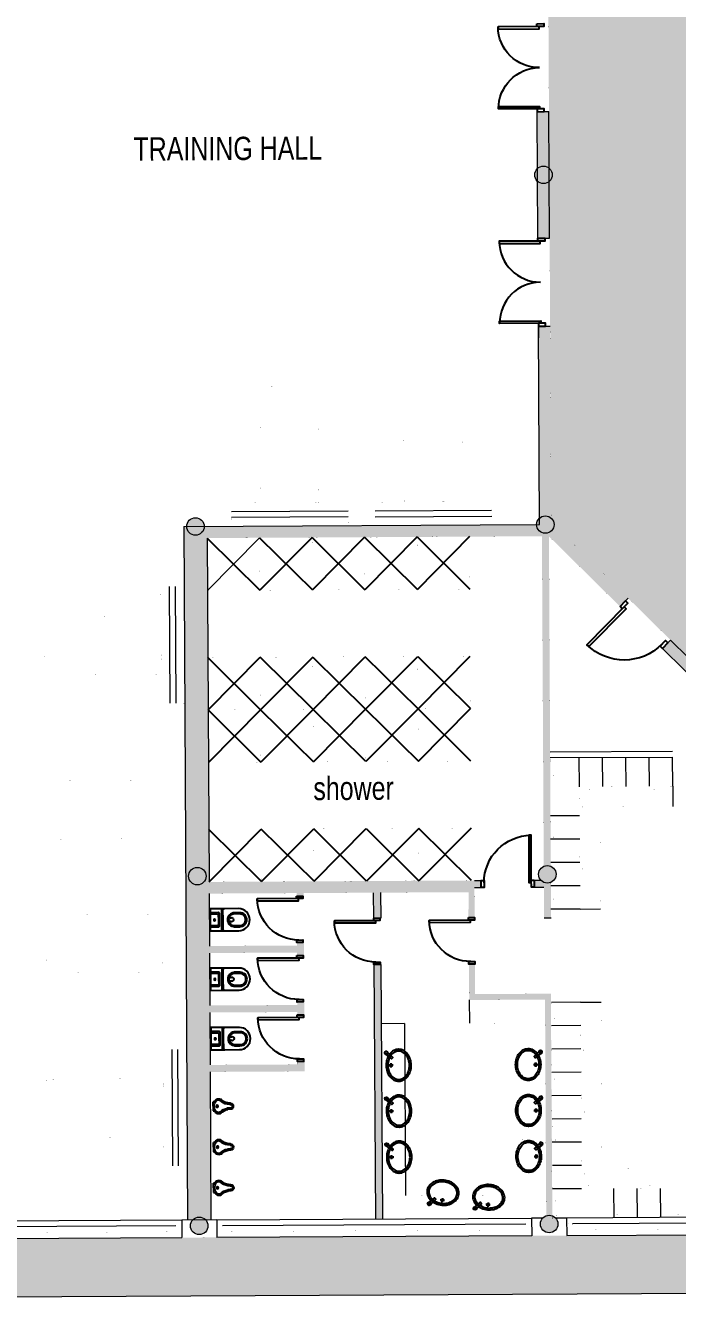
# Model space of a CAD drawing. Header units: millimetres. Extents: x 15176 to 113240, y 14038 to 107702.
# Drawn here: x 32935 to 44113, y 63266 to 85142 of the extents above; entities that cross this region are included whole.
import ezdxf

# ---------------------------------------------------------------- set-up
doc = ezdxf.new("R2010")
doc.units = ezdxf.units.MM
for name, color, linetype in [('contur floor', 175, 'Continuous'), ('doors', 4, 'Continuous'), ('furniture', 34, 'Continuous'), ('graas', 72, 'Continuous'), ('hatch', 252, 'Continuous'), ('sanitari', 144, 'Continuous'), ('txt', 164, 'Continuous'), ('wall', 5, 'Continuous'), ('windows', 4, 'Continuous')]:
    doc.layers.add(name, color=color, linetype=linetype)
doc.styles.add('KOTE', font='romrust.shx', dxfattribs={"width": 0.8})

# ---------------------------------------------------------------- blocks, each defined once
blk = doc.blocks.new('D1510')
for points in [[(50, 20), (50, 725), (90, 725), (90, 20), (50, 20)], [(1460, 20), (1460, 725), (1420, 725), (1420, 20), (1460, 20)]]:
    blk.add_lwpolyline(points)
at = {"color": 0}
for points in [[(0, 60), (0, -60), (50, -60), (50, 60), (0, 60)], [(1510, 60), (1510, -60), (1460, -60), (1460, 60), (1510, 60)]]:
    blk.add_lwpolyline(points, dxfattribs=at)
for centre, start, end in [((50, 20), 0, 90), ((1460, 20), 90, 180)]:
    blk.add_arc(centre, 705, start, end)
blk = doc.blocks.new('WC3')
at = {"linetype": 'Continuous'}
for points in [[(19, -30.4, -0.414214), (17, -32.4), (0, -32.4), (-17, -32.4, -0.414214), (-19, -30.4), (-19, -12.4), (0, -12.4), (19, -12.4), (19, -30.4), (19, -36.4, 0.414214), (17, -34.4), (0, -34.4), (-17, -34.4, 0.414214), (-19, -36.4), (-19, -30.4)], [(12.2, -12.4), (12.2, -26.4, -0.414214), (10.2, -28.4), (0, -28.4), (-10.2, -28.4, -0.414214), (-12.2, -26.4), (-12.2, -12.4)], [(-10.2, -12.4), (-10.2, -24.4, 0.414214), (-8.2, -26.4), (0, -26.4), (8.2, -26.4, 0.414214), (10.2, -24.4), (10.2, -12.4)], [(19, -36.4), (19, -61.4, -0.414214), (0, -80.4, -0.414214), (-19, -61.4), (-19, -36.4)], [(-1.6, -47.1, 0.620818), (-3.2, -50.3, 0.184388), (0, -52.3, 0.184388), (3.2, -50.3, 0.620818), (1.6, -47.1, 0.620818)]]:
    blk.add_lwpolyline(points, format="xyb", dxfattribs=at)
for points in [[(0.2, -75.2, -0.414214), (-11.8, -63.2), (-11.8, -61.3), (-11.8, -57.2), (-11.8, -53.2), (-11.8, -54, -0.414214), (0.2, -42, -0.414214), (12.2, -54), (12.2, -53.2), (12.2, -57.2), (12.2, -61.3), (12.2, -63.2, -0.414214)], [(0.2, -73.2, -0.414214), (-9.8, -63.2), (-9.8, -57.2), (-9.8, -54, -0.414214), (0.2, -44, -0.414214), (10.2, -54), (10.2, -57.2), (10.2, -63.2, -0.414214)]]:
    blk.add_lwpolyline(points, format="xyb", close=True, dxfattribs=at)
blk.add_circle((0.2, -19.9), 1.37, dxfattribs=at)
blk = doc.blocks.new('D910')
blk.add_lwpolyline([(50, 20), (50, 830), (90, 830), (90, 20), (50, 20)])
at = {"color": 0}
for points in [[(0, 60), (0, -60), (50, -60), (50, 60), (0, 60)], [(860, 60), (860, -60), (910, -60), (910, 60), (860, 60)]]:
    blk.add_lwpolyline(points, dxfattribs=at)
blk.add_arc((50, 20), 810, 0, 90)
blk = doc.blocks.new('pis')
at = {"linetype": 'Continuous'}
for points in [[(-12.9, -12.8, -0.127276), (-11.9, -8.8, -0.104061), (-8.9, -5.4, -0.085574)], [(-11.8, -17, -0.003554), (-11.9, -16.8, -0.127276), (-12.9, -12.8, -0.127276)], [(-10.9, -12.8, -0.127276), (-10.1, -9.8, -0.10613), (-7.7, -7, -0.085574), (-3.9, -5.1, -0.090948), (0.1, -4.6, -0.075145)], [(-9.8, -15.9, -0.021708), (-10.2, -15.3, -0.147597), (-10.9, -12.8, -0.147597)], [(11.2, -12.8, 0.127276), (10.4, -9.8, 0.10613), (8, -7, 0.085574), (4.2, -5.1, 0.090948), (0.1, -4.6, 0.075145)], [(13.2, -12.8, 0.127276), (12.2, -8.8, 0.104061), (9.2, -5.4, 0.085574)], [(10, -15.9, 0.021708), (10.5, -15.3, 0.147597), (11.2, -12.8, 0.147597)], [(12.1, -17, 0.003554), (12.2, -16.8, 0.127276), (13.2, -12.8, 0.127276)]]:
    blk.add_lwpolyline(points, format="xyb", dxfattribs=at)
for points in [[(0.1, -40.8, -0.416156), (-5.1, -35.3), (-5.5, -30.5), (-5.5, -30.4, 0.160951), (-11.8, -17)], [(-9.8, -15.9, -0.160858), (-3.4, -29.3, -0.160858)], [(0.1, -40.8, 0.416156), (5.4, -35.3), (5.7, -30.5), (5.7, -30.4, -0.160951), (12.1, -17)], [(10, -15.9, 0.160858), (3.7, -29.3, 0.160858)], [(-1, -38.6, -0.240399), (-3, -34.2), (-3.4, -29.4)], [(0.1, -39, -0.168598), (-1.2, -38.4, -0.168598)], [(0.1, -39, 0.168598), (1.4, -38.4, 0.168598)], [(1.2, -38.6, 0.240399), (3.3, -34.2), (3.7, -29.4)]]:
    blk.add_lwpolyline(points, format="xyb")
for points in [[(0.1, -2.4), (-7.8, -2.4)], [(0.1, -2.4), (8.1, -2.4)]]:
    blk.add_lwpolyline(points)
blk.add_circle((0.1, -10.1), 1.78)
for centre, start, end in [((-10.4, -3.1), 302.8501, 14.8248), ((10.7, -3.1), 165.1766, 237.1513)]:
    blk.add_arc(centre, 2.76, start, end)
blk = doc.blocks.new('elav')
at = {"color": 0}
for p, q in [((-3.7, -21.1), (3.5, -21.1)), ((0, -24.7), (0, -17.6))]:
    blk.add_line(p, q, dxfattribs=at)
for points in [[(0, -55.6, 0.076554), (10.5, -54, 0.086546), (19.1, -49.5, 0.105837), (25.3, -42.3, 0.125166), (27.4, -34.1, 0.125166), (25.3, -25.9, 0.105837), (19.1, -18.7, 0.086546), (10.5, -14.2, 0.076554), (0, -12.6, 0.076554), (-10.5, -14.2, 0.086546), (-19.1, -18.7, 0.105837), (-25.3, -25.9, 0.125166), (-27.4, -34.1, 0.125166), (-25.3, -42.3, 0.105837), (-19.1, -49.5, 0.086546), (-10.5, -54, 0.076554)], [(0, -52.6, 0.076554), (9.6, -51.1, 0.086546), (17.3, -47.1, 0.105837), (22.6, -40.9, 0.125166), (24.4, -34.1, 0.125166), (22.6, -27.3, 0.105837), (17.3, -21, 0.086546), (9.6, -17.1, 0.076554), (0, -15.6, 0.076554), (-9.6, -17.1, 0.086546), (-17.3, -21, 0.105837), (-22.6, -27.3, 0.125166), (-24.4, -34.1, 0.125166), (-22.6, -40.9, 0.105837), (-17.3, -47.1, 0.086546), (-9.6, -51.1, 0.076554)]]:
    blk.add_lwpolyline(points, format="xyb", close=True, dxfattribs=at)
blk.add_lwpolyline([(18.8, -12.2), (11.3, -21.8), (13.5, -24), (22.2, -15.3)], dxfattribs=at)
for centre, radius in [((-0.1, -21.1), 1.9), ((21.5, -12.7), 2.75), ((21.5, -12.7), 2.12)]:
    blk.add_circle(centre, radius, dxfattribs=at)

msp = doc.modelspace()

# ---------------------------------------------------------------- hatches: boundary and pattern name
at = {"layer": 'contur floor'}
h = msp.add_hatch(dxfattribs=at)
h.set_pattern_fill('DOLMIT', color=256, scale=15)
h.paths.add_polyline_path([(53913, 64745), (50983, 64729), (50967, 67700), (41948, 76621), (41883, 88538), (47850, 94571), (47817, 100512), (50517, 100527), (50556, 93467), (44589, 87435), (44642, 77754), (52866, 69619), (53880, 70645)])
at = {"layer": 'graas', "linetype": 'ByBlock', "lineweight": 13}
h = msp.add_hatch(dxfattribs=at)
h.set_pattern_fill('AR-SAND', color=256, scale=10, angle=69, style=0)
h.set_pattern_definition([(37.5, (25327.6, 41406.1), (-16.0003, 489.4132), [0, -386.08, 0, -431.8, 0, -412.75]), (7.5, (25327.6, 41406.1), (449.523, 716.825), [0, -208.28, 0, -347.98, 0, -133.35]), (327.5, (25015.17, 41406.1), (790.9924, 1.4372), [0, -127, 0, -457.2, 0, -596.9]), (317.5, (25015.2, 41406.1), (763.5565, 222.929), [0, -63.5, 0, -299.72, 0, -342.9])])
edge = h.paths.add_edge_path()
edge.add_line((23715, 64280), (23593, 86684))
edge.add_line((22183, 86676), (23593, 86684))
edge.add_arc((22622, 84936), 1795, 103.3105, 159.0228)
edge.add_line((21056, 72414), (20947, 85578))
edge.add_line((21106, 63266), (21056, 72414))
edge.add_line((21106, 63266), (52716, 63438))
edge.add_line((53914, 64445), (23715, 64280))
edge.add_arc((52700, 64673), 1235, 269.9226, 349.3392)
at = {"layer": 'hatch', "linetype": 'ByBlock', "lineweight": 13}
for points in [[(41909, 83665), (41709, 83664), (41721, 81494), (41921, 81495)], [(41929, 79985), (41729, 79984), (41747, 76690), (41698, 76578), (35648, 76545), (35713, 64646), (36113, 64648), (36099, 67188), (37719, 67197), (37718, 67368), (37598, 67367), (37598, 67316), (36098, 67308), (36093, 68208), (37593, 68216), (37594, 68165), (37714, 68165), (37713, 68388), (37593, 68387), (37593, 68336), (36093, 68328), (36088, 69228), (37588, 69236), (37588, 69185), (37708, 69185), (37707, 69408), (37587, 69407), (37587, 69356), (36087, 69348), (36082, 70248), (37582, 70256), (37583, 70205), (37703, 70205), (37702, 70257), (38902, 70263), (38905, 69827), (39025, 69828), (39022, 70264), (40532, 70272), (40529, 69836), (40635, 69836), (40632, 70353), (40747, 70353), (40746, 70473), (36081, 70448), (36049, 76348), (41789, 76379), (41820, 70716), (41769, 70479), (41656, 70478), (41657, 70358), (41822, 70359), (41825, 69829), (41945, 69830), (41909, 76378), (43128, 75173), (43268, 75315), (41948, 76621)], [(43995, 74596), (43855, 74454), (50768, 67616), (50783, 64728), (50983, 64729), (50967, 67700)], [(39029, 69030), (38909, 69029), (38933, 64663), (39053, 64664)], [(40639, 69039), (40539, 69038), (40542, 68422), (41842, 68429), (41863, 64721), (41913, 64729), (41968, 64680), (41942, 68530), (40642, 68523)]]:
    msp.add_hatch(color=256, dxfattribs=at).paths.add_polyline_path(points)
h = msp.add_hatch(color=256, dxfattribs=at)
edge = h.paths.add_edge_path()
edge.add_arc((41815, 82579), 150, 0, 360)
h = msp.add_hatch(color=256, dxfattribs=at)
edge = h.paths.add_edge_path()
edge.add_arc((35848, 76547), 150, 0, 360)
h = msp.add_hatch(color=256, dxfattribs=at)
edge = h.paths.add_edge_path()
edge.add_arc((41848, 76579), 150, 0, 360)
h = msp.add_hatch(color=256, dxfattribs=at)
edge = h.paths.add_edge_path()
edge.add_arc((35881, 70547), 150, 0, 360)
h = msp.add_hatch(color=256, dxfattribs=at)
edge = h.paths.add_edge_path()
edge.add_arc((41881, 70579), 150, 0, 360)
h = msp.add_hatch(color=256, dxfattribs=at)
edge = h.paths.add_edge_path()
edge.add_arc((35913, 64547), 150, 0, 360)
h = msp.add_hatch(color=256, dxfattribs=at)
edge = h.paths.add_edge_path()
edge.add_arc((41913, 64579), 150, 0, 360)

# ---------------------------------------------------------------- linework, layer by layer
at = {"color": 7, "lineweight": 20}
msp.add_line((21106, 63266, -176710), (52716, 63438, -176710), dxfattribs=at)
at = {"layer": 'contur floor', "linetype": 'ByBlock', "lineweight": 13}
msp.add_line((41729, 79984, -176710), (41730, 79784, -176710), dxfattribs=at)
at = {"layer": 'contur floor', "const_width": 0.1, "elevation": -176710}
msp.add_lwpolyline([(53913, 64745), (50983, 64729), (50967, 67700), (41948, 76621), (41883, 88538), (47850, 94571), (47817, 100512), (50517, 100527), (50556, 93467), (44589, 87435), (44642, 77754), (52866, 69619), (53880, 70645), (53913, 64745)], dxfattribs=at)
at = {"layer": 'furniture', "linetype": 'ByBlock', "lineweight": 13}
for p, q in [((38466, 76811, -176710), (36466, 76800, -176710)), ((38927, 76813, -176710), (40927, 76824, -176710)), ((38466, 76711, -176710), (36466, 76700, -176710)), ((38928, 76713, -176710), (40928, 76724, -176710)), ((36949, 76353, -176710), (36054, 75448, -176710)), ((35415, 73514, -176710), (35404, 75514, -176710)), ((35515, 73515, -176710), (35504, 75515, -176710)), ((41929, 72680, -176710), (44029, 72691, -176710)), ((41930, 72580, -176710), (44030, 72591, -176710)), ((42432, 72082, -176710), (42430, 72582, -176710)), ((42832, 72085, -176710), (42830, 72585, -176710)), ((43232, 72087, -176710), (43230, 72587, -176710)), ((43632, 72089, -176710), (43630, 72589, -176710)), ((44032, 72091, -176710), (44030, 72591, -176710)), ((44032, 72091, -176710), (44034, 71741, -176710)), ((42435, 71582, -176710), (41935, 71580, -176710)), ((42437, 71182, -176710), (41937, 71180, -176710)), ((42440, 70782, -176710), (41940, 70780, -176710)), ((42442, 70382, -176710), (41942, 70380, -176710)), ((42444, 69982, -176710), (41944, 69980, -176710)), ((42444, 69982, -176710), (42794, 69984, -176710)), ((40542, 68422, -176710), (40545, 68022, -176710)), ((42453, 68382, -176710), (41953, 68380, -176710)), ((42453, 68382, -176710), (42803, 68384, -176710)), ((39435, 68016, -176710), (39035, 68014, -176710)), ((39435, 68016, -176710), (39451, 65066, -176710)), ((42455, 67982, -176710), (41955, 67980, -176710)), ((35458, 65574, -176710), (35447, 67574, -176710)), ((35558, 65575, -176710), (35547, 67575, -176710)), ((42457, 67582, -176710), (41957, 67580, -176710)), ((42459, 67182, -176710), (41959, 67180, -176710)), ((42461, 66782, -176710), (41961, 66780, -176710)), ((42464, 66382, -176710), (41964, 66380, -176710)), ((42466, 65982, -176710), (41966, 65980, -176710)), ((42468, 65582, -176710), (41968, 65580, -176710)), ((42470, 65182, -176710), (41970, 65180, -176710)), ((43017, 65185, -176710), (43020, 64685, -176710)), ((43417, 65188, -176710), (43420, 64688, -176710)), ((43817, 65190, -176710), (43820, 64690, -176710))]:
    msp.add_line(p, q, dxfattribs=at)
at = {"layer": 'furniture', "linetype": 'ByBlock', "lineweight": 13, "const_width": 0.1, "elevation": -176710}
for points in [[(36954, 78953), (36965, 76953), (37965, 76958), (37954, 78958), (36954, 78953)], [(40416, 78971), (40427, 76971), (39427, 76966), (39416, 78966), (40416, 78971)], [(36465, 76950), (36467, 76550), (37967, 76558), (38467, 76561), (38465, 76961), (36465, 76950)], [(40927, 76974), (40929, 76574), (39429, 76566), (38929, 76563), (38927, 76963), (40927, 76974)], [(35254, 75513), (35654, 75515), (35662, 74015), (35665, 73515), (35265, 73513), (35254, 75513)], [(33256, 75002), (35256, 75013), (35262, 74013), (33262, 74002), (33256, 75002)], [(44030, 72591), (44029, 72691)], [(44030, 72591), (41930, 72580)], [(41930, 72580), (41944, 69980)], [(41980, 72580), (41994, 69980)], [(33272, 72180), (35272, 72191), (35277, 71191), (33277, 71180), (33272, 72180)], [(44032, 72091), (42432, 72082), (42444, 69982)], [(44033, 72041), (42483, 72033), (42494, 69983)], [(44034, 71741), (42784, 71734), (42794, 69984)], [(33290, 68885), (35290, 68896), (35284, 69896), (33284, 69885), (33290, 68885)], [(41953, 68380), (41973, 64680), (49419, 64720)], [(42003, 68380), (42023, 64730), (50783, 64778)], [(42453, 68382), (42470, 65182), (50781, 65228)], [(42503, 68383), (42520, 65233), (50780, 65278)], [(42803, 68384), (42818, 65534), (50779, 65578)], [(41461, 65077), (41445, 68027), (40545, 68022)], [(35297, 67573), (35697, 67576), (35705, 66076), (35708, 65576), (35308, 65573), (35297, 67573)], [(33305, 66063), (35305, 66073), (35300, 67073), (33300, 67063), (33305, 66063)], [(39451, 65066), (41461, 65077)]]:
    msp.add_lwpolyline(points, dxfattribs=at)
at = {"layer": 'sanitari'}
for p, q in [((36949, 76353, -176710), (37854, 75457, -176710)), ((37849, 76357, -176710), (36954, 75453, -176710)), ((37849, 76357, -176710), (38754, 75462, -176710)), ((38749, 76362, -176710), (37854, 75457, -176710)), ((38749, 76362, -176710), (39654, 75467, -176710)), ((39649, 76367, -176710), (38754, 75462, -176710)), ((39649, 76367, -176710), (40554, 75472, -176710)), ((40549, 76372, -176710), (39654, 75467, -176710)), ((36049, 76348, -176710), (36954, 75453, -176710)), ((36965, 73403, -176710), (36060, 74298, -176710)), ((36065, 73398, -176710), (36960, 74303, -176710)), ((37865, 73407, -176710), (36960, 74303, -176710)), ((37860, 74307, -176710), (36965, 73403, -176710)), ((37860, 74307, -176710), (38765, 73412, -176710)), ((37865, 73407, -176710), (38760, 74312, -176710)), ((39665, 73417, -176710), (38760, 74312, -176710)), ((38765, 73412, -176710), (39660, 74317, -176710)), ((39660, 74317, -176710), (40565, 73422, -176710)), ((39665, 73417, -176710), (40560, 74322, -176710)), ((36065, 73398, -176710), (36970, 72503, -176710)), ((36965, 73403, -176710), (36070, 72498, -176710)), ((36965, 73403, -176710), (37870, 72507, -176710)), ((37865, 73407, -176710), (36970, 72503, -176710)), ((38770, 72512, -176710), (37865, 73407, -176710)), ((38765, 73412, -176710), (37870, 72507, -176710)), ((38765, 73412, -176710), (39670, 72517, -176710)), ((39665, 73417, -176710), (38770, 72512, -176710)), ((40570, 72522, -176710), (39665, 73417, -176710)), ((39670, 72517, -176710), (40565, 73422, -176710)), ((36981, 70453, -176710), (36076, 71348, -176710)), ((36081, 70448, -176710), (36976, 71353, -176710)), ((37881, 70458, -176710), (36976, 71353, -176710)), ((36981, 70453, -176710), (37876, 71358, -176710)), ((38781, 70462, -176710), (37876, 71358, -176710)), ((37881, 70458, -176710), (38776, 71362, -176710)), ((38776, 71362, -176710), (39681, 70467, -176710)), ((39676, 71367, -176710), (38781, 70462, -176710)), ((40581, 70472, -176710), (39676, 71367, -176710)), ((40576, 71372, -176710), (39681, 70467, -176710))]:
    msp.add_line(p, q, dxfattribs=at)
at = {"layer": 'sanitari', "const_width": 0.1, "elevation": -176710}
for points in [[(36049, 76348), (36949, 76353), (36954, 75453), (36054, 75448), (36049, 76348)], [(36949, 76353), (37849, 76357), (37854, 75457), (36954, 75453), (36949, 76353)], [(37849, 76357), (38749, 76362), (38754, 75462), (37854, 75457), (37849, 76357)], [(38749, 76362), (39649, 76367), (39654, 75467), (38754, 75462), (38749, 76362)], [(39649, 76367), (40549, 76372), (40554, 75472), (39654, 75467), (39649, 76367)], [(36065, 73398), (36965, 73403), (36960, 74303), (36060, 74298), (36065, 73398)], [(36965, 73403), (37865, 73407), (37860, 74307), (36960, 74303), (36965, 73403)], [(37865, 73407), (38765, 73412), (38760, 74312), (37860, 74307), (37865, 73407)], [(38765, 73412), (39665, 73417), (39660, 74317), (38760, 74312), (38765, 73412)], [(39665, 73417), (40565, 73422), (40560, 74322), (39660, 74317), (39665, 73417)], [(36065, 73398), (36965, 73403), (36970, 72503), (36070, 72498), (36065, 73398)], [(36965, 73403), (37865, 73407), (37870, 72507), (36970, 72503), (36965, 73403)], [(37865, 73407), (38765, 73412), (38770, 72512), (37870, 72507), (37865, 73407)], [(38765, 73412), (39665, 73417), (39670, 72517), (38770, 72512), (38765, 73412)], [(39665, 73417), (40565, 73422), (40570, 72522), (39670, 72517), (39665, 73417)], [(36081, 70448), (36981, 70453), (36976, 71353), (36076, 71348), (36081, 70448)], [(36981, 70453), (37881, 70458), (37876, 71358), (36976, 71353), (36981, 70453)], [(37881, 70458), (38781, 70462), (38776, 71362), (37876, 71358), (37881, 70458)], [(38776, 71362), (39676, 71367), (39681, 70467), (38781, 70462), (38776, 71362)], [(39676, 71367), (40576, 71372), (40581, 70472), (39681, 70467), (39676, 71367)]]:
    msp.add_lwpolyline(points, dxfattribs=at)
at = {"layer": 'wall', "linetype": 'ByBlock', "lineweight": 13}
for p, q in [((41709, 83664, -176710), (41909, 83665, -176710)), ((41721, 81494, -176710), (41709, 83664, -176710)), ((41921, 81495, -176710), (41909, 83665, -176710)), ((41721, 81494, -176710), (41921, 81495, -176710)), ((41729, 79984, -176710), (41929, 79985, -176710)), ((41748, 76579, -176710), (41729, 79984, -176710)), ((35648, 76545, -176710), (41748, 76579, -176710)), ((35648, 76545, -176710), (35713, 64646, -176710)), ((36049, 76348, -176710), (36081, 70448, -176710)), ((43268, 75315, -176710), (43128, 75173, -176710)), ((43995, 74596, -176710), (43855, 74454, -176710)), ((50768, 67616, -176710), (43855, 74454, -176710)), ((50967, 67700, -176710), (43995, 74596, -176710)), ((40631, 70473, -176710), (40797, 70473, -176710)), ((41606, 70478, -176710), (41769, 70479, -176710)), ((36082, 70248, -176710), (36087, 69348, -176710)), ((38905, 69827, -176710), (38902, 70263, -176710)), ((39022, 70264, -176710), (39025, 69828, -176710)), ((40632, 70353, -176710), (40801, 70353, -176710)), ((41607, 70358, -176710), (41822, 70359, -176710)), ((38905, 69827, -176710), (39025, 69828, -176710)), ((40529, 69836, -176710), (40635, 69836, -176710)), ((41825, 69829, -176710), (41945, 69830, -176710)), ((36088, 69228, -176710), (36093, 68328, -176710)), ((38909, 69074, -176710), (38933, 64663, -176710)), ((38909, 69029, -176710), (39029, 69030, -176710)), ((39029, 69030, -176710), (39053, 64664, -176710)), ((40534, 69038, -176710), (40639, 69039, -176710)), ((36093, 68208, -176710), (36098, 67308, -176710)), ((36099, 67188, -176710), (36113, 64648, -176710)), ((36213, 64648, -176710), (35613, 64645, -176710)), ((35613, 64645, -176710), (35615, 64345, -176710)), ((36213, 64648, -176710), (36215, 64348, -176710)), ((41801, 64679, -176710), (41613, 64678, -176710)), ((41613, 64678, -176710), (41614, 64378, -176710)), ((41973, 64680, -176710), (41963, 64680, -176710)), ((42213, 64681, -176710), (42025, 64680, -176710)), ((42213, 64681, -176710), (42214, 64381, -176710))]:
    msp.add_line(p, q, dxfattribs=at)
at = {"layer": 'wall', "color": 0, "linetype": 'ByBlock', "lineweight": 13}
for p, q in [((35613, 64645, -176710), (30213, 64616, -176710)), ((36213, 64648, -176710), (41613, 64678, -176710)), ((47613, 64710, -176710), (42213, 64681, -176710)), ((30215, 64316, -176710), (35615, 64345, -176710)), ((41614, 64378, -176710), (36215, 64348, -176710)), ((42214, 64381, -176710), (47614, 64411, -176710))]:
    msp.add_line(p, q, dxfattribs=at)
at = {"layer": 'wall', "linetype": 'ByBlock', "lineweight": 13, "const_width": 0.1, "elevation": -176710}
for points in [[(43268, 75315), (41948, 76621), (41929, 79985)], [(36049, 76348), (41789, 76379), (41820, 70716)], [(43128, 75173), (41909, 76378), (41945, 69830)], [(40631, 70473), (36081, 70448)], [(36082, 70248), (36082, 70248), (37582, 70256)], [(37582, 70256), (37583, 70205), (37703, 70205), (37702, 70257)], [(37702, 70257), (38902, 70263)], [(39022, 70264), (40532, 70272)], [(40535, 69836), (40532, 70272)], [(40635, 69793), (40632, 70353)], [(40632, 70273), (40632, 70353)], [(41821, 70442), (41821, 70439)], [(41822, 70359), (41825, 69829)], [(37587, 69407), (37587, 69356), (36087, 69348)], [(37708, 69237), (37707, 69408), (37587, 69407)], [(36088, 69228), (36088, 69228), (37588, 69236)], [(37588, 69236), (37588, 69185), (37708, 69185), (37708, 69237)], [(41863, 64721), (41842, 68429), (40542, 68422), (40539, 69038)], [(41963, 64721), (41942, 68530), (40642, 68523), (40639, 69086)], [(37593, 68387), (37593, 68336), (36093, 68328)], [(37713, 68217), (37713, 68217), (37713, 68388), (37593, 68387)], [(36093, 68208), (36093, 68208), (37593, 68216)], [(37593, 68216), (37594, 68165), (37714, 68165), (37713, 68217)], [(37598, 67367), (37598, 67316), (36098, 67308)], [(36099, 67188), (37599, 67196), (37719, 67197), (37718, 67368), (37598, 67367)], [(35615, 64345), (36215, 64348)], [(41614, 64378), (42214, 64381)]]:
    msp.add_lwpolyline(points, dxfattribs=at)
at = {"layer": 'wall', "color": 0, "linetype": 'ByBlock', "lineweight": 13, "const_width": 0.1, "elevation": -176710}
for points in [[(35614, 64445), (35514, 64445), (35513, 64545), (35613, 64545)], [(36213, 64548), (36313, 64549), (36314, 64449), (36214, 64448)], [(41614, 64478), (41514, 64477), (41513, 64577), (41613, 64578)], [(42213, 64581), (42313, 64582), (42314, 64482), (42214, 64481)]]:
    msp.add_lwpolyline(points, dxfattribs=at)
at = {"layer": 'wall', "linetype": 'ByBlock', "lineweight": 13}
for centre in [(41815, 82579, -176710), (35848, 76547, -176710), (41848, 76579, -176710), (35881, 70547, -176710), (41881, 70579, -176710), (35913, 64547, -176710), (41913, 64579, -176710)]:
    msp.add_circle(centre, 150, dxfattribs=at)
at = {"layer": 'windows', "linetype": 'ByBlock', "lineweight": 13}
for p, q in [((35513, 64545, -176710), (30314, 64516, -176710)), ((41513, 64577, -176710), (36313, 64549, -176710)), ((47513, 64610, -176710), (42313, 64582, -176710))]:
    msp.add_line(p, q, dxfattribs=at)
at = {"layer": 'windows', "linetype": 'ByBlock', "lineweight": 13, "const_width": 0.1, "elevation": -176710}
for points in [[(30314, 64416), (35514, 64445)], [(36314, 64449), (41514, 64477)], [(42314, 64482), (47514, 64510)]]:
    msp.add_lwpolyline(points, dxfattribs=at)

# ---------------------------------------------------------------- block references
at = {"layer": 'doors', "color": 3, "xscale": -1}
for name, p, rotation in [('D1510', (41761, 85174, -176710), 90.31243826445126), ('D910', (41657, 70418, -176710), 0.3124382645076906)]:
    msp.add_blockref(name, p, dxfattribs=dict(at, rotation=rotation))
at = {"layer": 'doors', "color": 3, "rotation": 90.31243826454886}
msp.add_blockref('D1510', (41789, 79984, -176710), dxfattribs=at)
at = {"layer": 'doors', "color": 3}
for p, xscale, yscale, zscale, rotation in [((43175, 75221, -176710), -1.123456790123447, 1.123456790123447, 1.123456790123447, 135.3124382645354), ((37635, 70205, -176710), -0.8765432098765468, 0.8765432098765469, 0.8765432098765468, 90.31243826451689), ((38957, 69827, -176710), -0.8765432098765468, 0.8765432098765469, 0.8765432098765468, 90.31243826451689), ((40582, 69836, -176710), -0.8765432098765468, 0.8765432098765469, 0.8765432098765468, 90.31243826451689), ((37641, 69185, -176710), -0.8765432098765468, 0.8765432098765469, 0.8765432098765468, 90.31243826451689), ((37646, 68165, -176710), -0.8765432098765468, 0.8765432098765469, 0.8765432098765468, 90.31243826451689)]:
    msp.add_blockref('D910', p, dxfattribs=dict(at, xscale=xscale, yscale=yscale, zscale=zscale, rotation=rotation))
at = {"layer": 'sanitari', "extrusion": (-1.79022e-16, -9.76229e-19, -1), "xscale": 9.999999999998444, "yscale": 9.999999999998444, "zscale": -9.999999999998444, "rotation": 269.6875122880884}
for p in [(-35977, 69797, 176710), (-35982, 68777, 176710), (-35988, 67757, 176710)]:
    msp.add_blockref('WC3', p, dxfattribs=at)
at = {"layer": 'sanitari'}
for name, p, xscale, yscale, zscale, rotation in [('elav', (38992, 67300, -176710), 9.999999999998446, 9.999999999998446, 9.999999999998446, 90.31243826449658), ('elav', (41894, 67316, -176710), -9.999999999998444, 9.999999999998444, 9.999999999998444, 270.3124382645145), ('pis', (36130, 66599, -176710), -9.999999999998444, 8.999999999990038, 9.999999999998444, 90.31243826451481), ('elav', (38997, 66514, -176710), 9.999999999998446, 9.999999999998446, 9.999999999998446, 90.31243826449658), ('elav', (41899, 66529, -176710), -9.999999999998444, 9.999999999998444, 9.999999999998444, 270.3124382645145), ('pis', (36134, 65899, -176710), -9.999999999998444, 8.999999999990038, 9.999999999998444, 90.31243826451481), ('elav', (39001, 65725, -176710), 9.999999999998446, 9.999999999998446, 9.999999999998446, 90.31243826449658), ('elav', (41903, 65740, -176710), -9.999999999998444, 9.999999999998444, 9.999999999998444, 270.3124382645145), ('pis', (36138, 65199, -176710), -9.999999999998444, 8.999999999990038, 9.999999999998444, 90.31243826451481), ('elav', (40058, 64778, -176710), 9.999999999998444, 9.999999999998444, 9.999999999998444, 174.2868632561313), ('elav', (40843, 64699, -176710), 9.999999999998444, 9.999999999998444, 9.999999999998444, 174.2868632561313)]:
    msp.add_blockref(name, p, dxfattribs=dict(at, xscale=xscale, yscale=yscale, zscale=zscale, rotation=rotation))

# ---------------------------------------------------------------- texts
at = {"layer": 'txt', "linetype": 'ByBlock', "lineweight": 13, "style": 'KOTE', "width": 0.8}
for s, p in [('TRAINING HALL', (34787, 82823, -541)), ('shower', (37871, 71851, -541))]:
    msp.add_text(s, height=400, rotation=0.3124, dxfattribs=at).set_placement(p)

doc.saveas('drawing.dxf')
